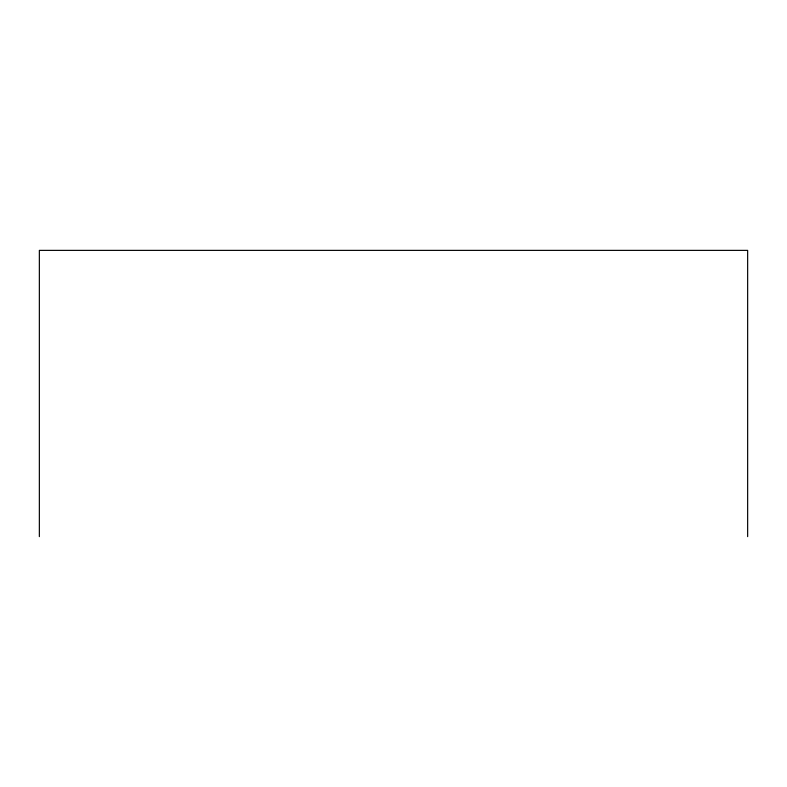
<?xml version="1.0" encoding="UTF-8"?>
<svg xmlns="http://www.w3.org/2000/svg" width="787" height="787" viewBox="0 0 787 787"><rect width="100%" height="100%" fill="white"/><g stroke="black" fill="none" stroke-linecap="round" stroke-linejoin="round"><path stroke-width="1.18" d="M747.65 536.626L747.65 250.374L39.35 250.374L39.35 536.626"/></g></svg>
